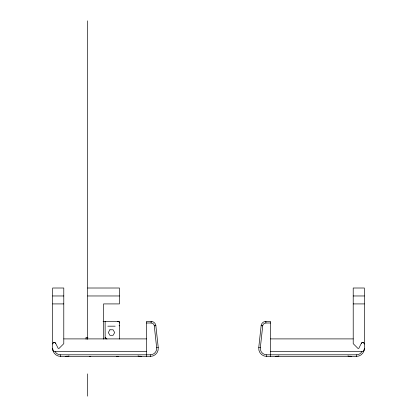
<?xml version="1.0" encoding="UTF-8"?>
<svg xmlns="http://www.w3.org/2000/svg" width="417" height="417" viewBox="0 0 417 417"><rect width="100%" height="100%" fill="white"/><g stroke="black" fill="none" stroke-linecap="round" stroke-linejoin="round"><path stroke-width="0.63" d="M361.331 343.337A1.59 1.59 0 0 1 364.343 344.046C364.427 342.456 361.977 341.825 361.331 343.337L358.782 348.44L357.984 348.44L353.215 343.671L353.215 288.011L364.343 288.011L364.343 348.44A7.949 7.949 0 0 1 356.394 356.394L266.661 356.394A7.949 7.949 0 0 1 258.754 347.585L261.136 325.661A4.769 4.769 0 0 1 265.879 321.408L270.518 321.408L270.518 356.389M266.661 356.389L266.661 354.804A6.359 6.359 0 0 1 260.338 347.757L262.72 325.833A3.164 3.164 0 0 1 265.879 323.008L270.518 322.998M266.661 354.804L356.394 354.804A6.359 6.359 0 0 0 361.591 352.11L361.904 351.625A2.466 1.746 0 0 0 364.057 350.03M66.892 356.144L66.553 356.264A15.419 6.896 90 0 1 65.651 356.394A15.419 13.787 90 0 0 66.897 356.332M276.779 356.154L276.466 356.264A15.419 6.896 -90 0 1 275.564 356.394A15.419 13.787 -90 0 0 276.81 356.332M146.482 322.998L151.121 322.998A3.164 3.164 0 0 1 154.274 325.833L155.854 325.667L158.246 347.585A7.949 7.949 0 0 1 150.339 356.394L60.606 356.394A7.949 7.949 0 0 1 52.657 348.44L52.657 288.011L63.785 288.011L63.785 343.671L59.016 348.44L58.218 348.44L55.669 343.337C54.94 341.659 52.406 342.764 52.657 344.02A1.59 1.59 0 0 1 55.669 343.337L55.669 343.337M150.339 356.389L150.339 354.804A6.359 6.359 0 0 0 156.662 347.757L158.236 347.585M87.643 288.011L119.444 288.011L119.444 303.915L103.541 303.915L103.541 339.146M52.657 295.966L63.785 295.966M87.643 295.966L119.444 295.966M353.215 295.966L364.343 295.966M52.657 303.915L63.785 303.915M353.215 303.915L364.343 303.915M103.072 321.408L119.444 321.408L119.444 339.078M155.864 325.661A4.769 4.769 0 0 0 151.121 321.408L146.482 321.408L146.482 356.389M107.821 326.177L115.165 326.177M87.961 337.311L86.048 337.311L86.048 339.219M63.785 338.901L146.482 338.901M270.518 338.901L353.215 338.901M52.943 350.03A2.466 1.746 0 0 0 55.091 351.661L146.482 351.625M270.518 351.625L361.904 351.625M55.117 351.656L55.388 352.084A6.359 6.359 0 0 0 60.606 354.804L150.339 354.804M261.146 325.667L262.72 325.833M258.764 347.585L260.338 347.757M119.09 325.729L119.444 325.833M140.221 356.154L140.534 356.264A15.419 6.896 90 0 0 141.436 356.394A15.419 13.787 90 0 1 140.19 356.332M350.108 356.144L350.447 356.264A15.419 6.896 -90 0 0 351.349 356.394A15.419 13.787 -90 0 1 350.103 356.332M105.131 337.311L106.95 339.13M154.28 325.833L156.662 347.757M356.394 354.804L356.394 356.389M265.879 321.413L265.879 322.998M151.121 321.413L151.121 322.998M117.855 321.7L117.855 321.408A1.59 1.59 0 0 1 119.444 322.998M117.855 356.342L117.855 356.394A1.59 1.59 0 0 0 118.292 356.332M105.131 321.408L105.131 338.901M87.643 20.85L87.643 339.37M87.643 373.887L87.643 396.15M60.606 354.804L60.606 356.389M52.813 350.035A15.747 11.134 0 0 1 52.657 348.44M66.272 356.332A15.419 6.896 -90 0 1 65.651 356.394A15.419 13.787 -90 0 0 67.46 356.264L68.299 356.108A10.248 9.164 -90 0 0 69.055 355.899M140.81 356.332A15.419 6.896 -90 0 0 141.436 356.394A15.419 13.787 -90 0 1 139.627 356.264L138.298 355.977A9.482 8.481 90 0 1 138.032 355.899M364.343 348.44A15.747 11.134 0 0 1 364.187 350.035M350.728 356.332A15.419 6.896 90 0 0 351.349 356.394A15.419 13.787 90 0 1 349.54 356.264L348.701 356.108A10.248 9.164 90 0 1 347.945 355.899M276.19 356.332A15.419 6.896 90 0 1 275.564 356.394A15.419 13.787 90 0 0 277.373 356.264L278.702 355.977A9.482 8.481 -90 0 0 278.968 355.899M109.906 329.784L108.316 332.542L109.906 335.294L113.085 335.294L114.675 332.542L113.085 329.784L109.906 329.784M89.504 356.394A15.419 13.787 90 0 0 90.755 356.332A15.419 13.787 -90 0 1 89.504 356.394A15.419 6.896 90 0 0 90.129 356.332A15.419 6.896 -90 0 1 89.504 356.394M116.958 356.332A15.419 6.896 -90 0 0 117.584 356.394A15.419 13.787 90 0 1 116.333 356.332A15.419 13.787 -90 0 0 117.584 356.394A15.419 6.896 90 0 1 116.958 356.332"/></g></svg>
